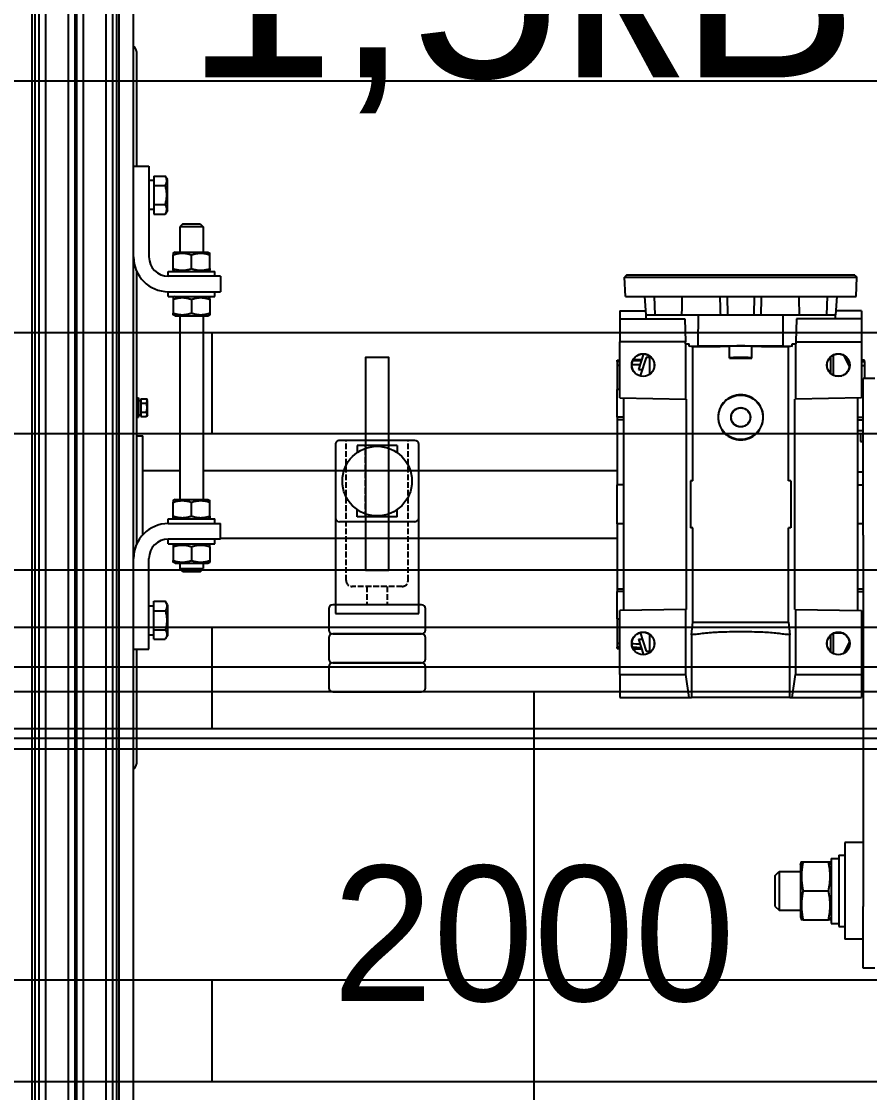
# Model space of a CAD drawing. Header units: millimetres. Extents: x -383313 to -161684, y -117025 to 99224.
# Drawn here: x -332371 to -331932, y 32773 to 33327 of the extents above; entities that cross this region are included whole.
import ezdxf
from ezdxf.enums import TextEntityAlignment as Align

# ---------------------------------------------------------------- set-up
doc = ezdxf.new("R2010")
doc.units = ezdxf.units.MM
doc.header["$MEASUREMENT"] = 0
doc.linetypes.add('DASHED', pattern=[0.75, 0.5, -0.25])
doc.linetypes.add('ESKD_shtrih', pattern=[4, 3, -1])
for name, color, linetype in [('17', 111, 'Continuous'), ('PV-F89', 7, 'Continuous'), ('Длина секции', 1, 'Continuous'), ('Конвейера КУ-190', 1, 'Continuous'), ('Крепление опоры', 9, 'Continuous'), ('Робот', 30, 'Continuous')]:
    doc.layers.add(name, color=color, linetype=linetype)
doc.styles.add('PSTUDIO', font='arial.ttf')

# ---------------------------------------------------------------- blocks, each defined once
blk = doc.blocks.new('*U149')
at = {"layer": 'PV-F89'}
for p, q in [((1757.85, 1466.37), (3037.85, 1466.37)), ((3037.85, 1464.92), (1757.85, 1464.92)), ((3037.85, 1462.91), (1757.85, 1462.91)), ((3037.85, 1459.41), (1757.85, 1459.41)), ((3037.85, 1447.73), (1757.85, 1447.73)), ((3037.85, 1444.23), (1757.85, 1444.23)), ((3037.85, 1443.45), (1757.85, 1443.45)), ((3037.85, 1439.95), (1757.85, 1439.95)), ((3037.85, 1428.27), (1757.85, 1428.27)), ((3037.85, 1424.77), (1757.85, 1424.77)), ((3037.85, 1422.76), (1757.85, 1422.76)), ((1757.85, 1421.37), (3037.85, 1421.37)), ((1757.85, 1413.87), (3037.85, 1413.87)), ((2272.85, 1413.87), (2272.85, 1405.87)), ((2522.85, 1413.87), (2522.85, 1405.87)), ((2272.85, 1412.37), (2213.55, 1412.37)), ((2468.66, 1412.37), (2327.04, 1412.37)), ((2332.14, 1409.02), (2347.85, 1409.02)), ((2347.85, 1409.02), (2383.35, 1409.02)), ((2365.35, 1409.02), (2365.35, 1389.87)), ((2383.35, 1412.37), (2383.35, 1409.02)), ((2392.85, 1412.37), (2392.85, 1411.37)), ((2402.85, 1411.37), (2392.85, 1411.37)), ((2395.54, 1410.17), (2393.23, 1410.17)), ((2393.23, 1410.17), (2393.23, 1407.2)), ((2394.15, 1411.37), (2394.15, 1410.17)), ((2400.16, 1410.17), (2395.54, 1410.17)), ((2395.54, 1410.17), (2395.54, 1407.2)), ((2402.47, 1410.17), (2400.16, 1410.17)), ((2400.16, 1410.17), (2400.16, 1407.2)), ((2401.55, 1411.37), (2401.55, 1410.17)), ((2402.47, 1410.17), (2402.47, 1407.2)), ((2402.85, 1412.37), (2402.85, 1411.37)), ((2582.15, 1412.37), (2522.85, 1412.37)), ((2272.85, 1405.87), (2319.85, 1405.87)), ((2278.03, 1403.37), (2282.94, 1403.37)), ((2278.03, 1403.37), (2278.03, 1397.41)), ((2280.35, 1405.87), (2280.35, 1403.37)), ((2282.94, 1403.37), (2292.76, 1403.37)), ((2282.94, 1403.37), (2282.94, 1397.41)), ((2292.76, 1403.37), (2297.66, 1403.37)), ((2292.76, 1403.37), (2292.76, 1397.41)), ((2295.35, 1405.87), (2295.35, 1403.37)), ((2297.66, 1403.37), (2297.66, 1397.41)), ((2394.15, 1406.67), (2393.23, 1407.2)), ((2394.15, 1406.67), (2401.55, 1406.67)), ((2401.55, 1406.67), (2402.47, 1407.2)), ((2522.85, 1405.87), (2475.85, 1405.87)), ((2502.94, 1403.37), (2498.03, 1403.37)), ((2498.03, 1403.37), (2498.03, 1397.41)), ((2500.35, 1403.37), (2500.35, 1405.87)), ((2512.76, 1403.37), (2502.94, 1403.37)), ((2502.94, 1403.37), (2502.94, 1397.41)), ((2517.66, 1403.37), (2512.76, 1403.37)), ((2512.76, 1403.37), (2512.76, 1397.41)), ((2515.35, 1403.37), (2515.35, 1405.87)), ((2517.66, 1403.37), (2517.66, 1397.41)), ((2279.85, 1396.37), (2278.03, 1397.41)), ((2295.85, 1396.37), (2297.66, 1397.41)), ((2499.85, 1396.37), (2498.03, 1397.41)), ((2515.85, 1396.37), (2517.66, 1397.41)), ((2295.85, 1396.37), (2279.85, 1396.37)), ((2317.35, 1392.37), (2317.93, 1393.37)), ((2317.35, 1392.37), (2317.35, 1383.87)), ((2325.92, 1393.37), (2318.78, 1393.37)), ((2327.35, 1392.37), (2326.77, 1393.37)), ((2327.35, 1395.87), (2327.35, 1371.87)), ((2327.35, 1395.87), (2329.85, 1395.87)), ((2329.85, 1368.87), (2329.85, 1395.87)), ((2337.85, 1395.87), (2337.85, 1368.87)), ((2337.85, 1395.87), (2340.35, 1395.87)), ((2340.35, 1395.87), (2340.35, 1371.87)), ((2340.35, 1392.37), (2340.93, 1393.37)), ((2341.78, 1393.37), (2348.92, 1393.37)), ((2350.35, 1392.37), (2349.77, 1393.37)), ((2350.35, 1392.37), (2350.35, 1383.87)), ((2445.35, 1392.37), (2445.93, 1393.37)), ((2445.35, 1392.37), (2445.35, 1383.87)), ((2453.92, 1393.37), (2446.78, 1393.37)), ((2455.35, 1392.37), (2454.77, 1393.37)), ((2455.35, 1395.87), (2455.35, 1371.87)), ((2455.35, 1395.87), (2457.85, 1395.87)), ((2457.85, 1395.87), (2457.85, 1368.87)), ((2465.85, 1395.87), (2468.35, 1395.87)), ((2465.85, 1368.87), (2465.85, 1395.87)), ((2468.35, 1395.87), (2468.35, 1371.87)), ((2468.35, 1392.37), (2468.93, 1393.37)), ((2469.78, 1393.37), (2476.92, 1393.37)), ((2478.35, 1392.37), (2477.77, 1393.37)), ((2478.35, 1392.37), (2478.35, 1383.87)), ((2499.85, 1396.37), (2515.85, 1396.37)), ((2312.95, 1388.27), (2314.55, 1389.87)), ((2312.95, 1379.47), (2312.95, 1388.27)), ((2314.55, 1389.87), (2314.55, 1377.87)), ((2317.35, 1389.87), (2314.55, 1389.87)), ((2445.35, 1389.87), (2350.35, 1389.87)), ((2491.35, 1389.87), (2478.35, 1389.87)), ((2491.35, 1377.87), (2491.35, 1389.87)), ((2492.95, 1388.27), (2491.35, 1389.87)), ((2492.95, 1388.27), (2492.95, 1379.47)), ((2317.35, 1383.87), (2317.35, 1375.37)), ((2325.92, 1383.87), (2318.78, 1383.87)), ((2341.78, 1383.87), (2348.92, 1383.87)), ((2350.35, 1383.87), (2350.35, 1375.37)), ((2445.35, 1383.87), (2445.35, 1375.37)), ((2453.92, 1383.87), (2446.78, 1383.87)), ((2469.78, 1383.87), (2476.92, 1383.87)), ((2478.35, 1383.87), (2478.35, 1375.37)), ((2312.95, 1379.47), (2314.55, 1377.87)), ((2317.35, 1377.87), (2314.55, 1377.87)), ((2317.35, 1375.37), (2317.93, 1374.37)), ((2325.92, 1374.37), (2318.78, 1374.37)), ((2327.35, 1375.37), (2326.77, 1374.37)), ((2340.35, 1375.37), (2340.93, 1374.37)), ((2341.78, 1374.37), (2348.92, 1374.37)), ((2350.35, 1375.37), (2349.77, 1374.37)), ((2445.35, 1377.87), (2350.35, 1377.87)), ((2365.35, 1377.87), (2365.35, 1163.72)), ((2445.35, 1375.37), (2445.93, 1374.37)), ((2453.92, 1374.37), (2446.78, 1374.37)), ((2455.35, 1375.37), (2454.77, 1374.37)), ((2468.35, 1375.37), (2468.93, 1374.37)), ((2469.78, 1374.37), (2476.92, 1374.37)), ((2478.35, 1375.37), (2477.77, 1374.37)), ((2491.35, 1377.87), (2478.35, 1377.87)), ((2492.95, 1379.47), (2491.35, 1377.87)), ((2327.35, 1371.87), (2329.85, 1371.87)), ((2329.85, 1368.87), (2337.85, 1368.87)), ((2330.35, 1368.87), (2330.35, 1163.72)), ((2337.85, 1371.87), (2340.35, 1371.87)), ((2455.35, 1371.87), (2457.85, 1371.87)), ((2465.85, 1368.87), (2457.85, 1368.87)), ((2465.85, 1371.87), (2468.35, 1371.87)), ((2247.85, 1162.22), (2247.85, 1126.39)), ((2259.85, 1162.22), (2247.85, 1162.22)), ((2259.85, 1162.22), (2292.85, 1162.22)), ((2259.85, 1162.22), (2259.85, 1128.08)), ((2273.31, 1163.72), (2273.26, 1162.22)), ((2273.31, 1163.72), (2273.99, 1163.72)), ((2276.01, 1163.72), (2273.99, 1163.72)), ((2288.53, 1163.72), (2276.01, 1163.72)), ((2288.53, 1163.72), (2302.72, 1163.72)), ((2293.45, 1128.08), (2292.85, 1162.22)), ((2292.88, 1160.22), (2402.81, 1160.22)), ((2304.15, 1163.72), (2302.72, 1163.72)), ((2337.81, 1163.72), (2304.15, 1163.72)), ((2337.81, 1163.72), (2357.88, 1163.72)), ((2391.55, 1163.72), (2357.88, 1163.72)), ((2392.98, 1163.72), (2391.55, 1163.72)), ((2392.98, 1163.72), (2407.17, 1163.72)), ((2402.85, 1162.22), (2402.25, 1128.08)), ((2402.85, 1162.22), (2431.85, 1162.22)), ((2419.69, 1163.72), (2407.17, 1163.72)), ((2421.71, 1163.72), (2419.69, 1163.72)), ((2421.71, 1163.72), (2422.38, 1163.72)), ((2422.38, 1163.72), (2422.44, 1162.22)), ((2443.85, 1162.22), (2431.85, 1162.22)), ((2431.85, 1128.26), (2431.85, 1162.22)), ((2447.85, 1162.22), (2443.85, 1162.22)), ((2443.85, 1162.22), (2443.85, 1128.68)), ((2447.85, 1162.22), (2447.85, 1149)), ((2455.35, 1159.41), (2465.35, 1159.76)), ((2455.35, 1159.41), (2455.35, 1040.04)), ((2465.35, 1159.76), (2465.35, 1039.69)), ((2466.35, 1158.79), (2465.35, 1159.76)), ((2466.35, 1099.72), (2466.35, 1158.79)), ((2273.02, 1155.29), (2272.87, 1150.9)), ((2422.68, 1155.29), (2422.83, 1150.9)), ((2278.1, 1152.55), (2270.04, 1150.02)), ((2271.95, 1148.72), (2271.85, 1146.72)), ((2281.46, 1151.71), (2271.95, 1148.72)), ((2423.74, 1148.72), (2414.24, 1151.71)), ((2425.65, 1150.02), (2417.6, 1152.55)), ((2423.85, 1146.72), (2423.74, 1148.72)), ((2443.85, 1148.72), (2445.85, 1148.69)), ((2455.35, 1149.52), (2445.85, 1148.86)), ((2445.85, 1148.69), (2445.85, 1148.86)), ((2445.85, 1148.69), (2445.85, 1121.61)), ((2271.21, 1146.72), (2280.48, 1146.72)), ((2415.21, 1146.72), (2424.48, 1146.72)), ((2455.35, 1144.47), (2445.85, 1144.12)), ((2247.85, 1126.39), (2259.85, 1128.08)), ((2247.85, 1126.39), (2247.85, 1125.18)), ((2247.85, 1074.27), (2247.85, 1125.18)), ((2280.4, 1125.18), (2247.85, 1125.18)), ((2259.85, 1128.08), (2293.45, 1128.08)), ((2280.4, 1125.18), (2286.85, 1124.44)), ((2293.45, 1128.08), (2293.45, 1127.73)), ((2293.45, 1127.73), (2402.25, 1127.73)), ((2335.69, 1124.44), (2335.65, 1125.66)), ((2360.05, 1125.66), (2335.65, 1125.66)), ((2360.01, 1124.44), (2360.05, 1125.66)), ((2402.25, 1128.08), (2402.25, 1127.73)), ((2402.25, 1128.08), (2430.85, 1128.08)), ((2429.23, 1124.44), (2429.69, 1126.31)), ((2429.69, 1126.31), (2430.85, 1126.31)), ((2429.69, 1126.31), (2429.85, 1121.71)), ((2430.85, 1128.22), (2431.85, 1128.26)), ((2430.85, 1128.22), (2430.85, 1128.08)), ((2430.85, 1128.08), (2430.85, 1126.31)), ((2443.85, 1128.68), (2431.85, 1128.26)), ((2286.85, 1124.44), (2335.69, 1124.44)), ((2360.01, 1124.44), (2429.23, 1124.44)), ((2429.85, 1121.71), (2430.85, 1121.72)), ((2429.85, 1121.71), (2429.85, 1077.73)), ((2430.85, 1121.72), (2445.85, 1121.61)), ((2445.85, 1121.61), (2445.85, 1106.69)), ((2423.42, 1105.48), (2429.42, 1105.48)), ((2423.6, 1105.21), (2423.42, 1105.48)), ((2429.6, 1105.21), (2429.42, 1105.48)), ((2455.35, 1106.74), (2445.85, 1106.48)), ((2445.85, 1106.69), (2445.85, 1106.48)), ((2445.85, 1106.48), (2445.85, 1092.96)), ((2466.35, 1040.65), (2466.35, 1099.72)), ((2423.42, 1093.96), (2423.6, 1094.23)), ((2423.42, 1093.96), (2429.42, 1093.96)), ((2429.42, 1093.96), (2429.6, 1094.23)), ((2455.35, 1092.7), (2445.85, 1092.96)), ((2445.85, 1092.96), (2445.85, 1092.75)), ((2445.85, 1092.75), (2445.85, 1077.83)), ((2139.85, 1081.87), (2137.85, 1079.87)), ((2139.85, 1081.87), (2155.85, 1081.87)), ((2155.85, 1081.87), (2157.85, 1079.87)), ((2157.85, 1079.87), (2137.85, 1079.87)), ((2137.85, 1079.87), (2137.85, 1068.87)), ((2157.85, 1079.87), (2157.85, 1068.87)), ((2429.85, 1077.73), (2429.69, 1073.13)), ((2429.85, 1077.73), (2430.85, 1077.72)), ((2430.85, 1077.72), (2445.85, 1077.83)), ((2445.85, 1077.83), (2445.85, 1050.76)), ((2247.85, 1074.27), (2247.85, 1073.05)), ((2247.85, 1074.27), (2280.4, 1074.27)), ((2247.85, 1073.05), (2259.85, 1071.36)), ((2247.85, 1073.05), (2247.85, 1037.22)), ((2259.85, 1071.36), (2259.85, 1037.22)), ((2293.45, 1071.36), (2259.85, 1071.36)), ((2286.85, 1075), (2280.4, 1074.27)), ((2286.85, 1075), (2335.69, 1075)), ((2293.45, 1071.36), (2292.85, 1037.22)), ((2293.45, 1071.36), (2293.45, 1071.71)), ((2293.45, 1071.71), (2402.25, 1071.71)), ((2335.65, 1073.79), (2335.69, 1075)), ((2360.05, 1073.79), (2335.65, 1073.79)), ((2360.05, 1073.79), (2360.01, 1075)), ((2360.01, 1075), (2429.23, 1075)), ((2402.25, 1071.36), (2402.25, 1071.71)), ((2402.85, 1037.22), (2402.25, 1071.36)), ((2430.85, 1071.36), (2402.25, 1071.36)), ((2429.69, 1073.13), (2429.23, 1075)), ((2429.69, 1073.13), (2430.85, 1073.13)), ((2430.85, 1073.13), (2430.85, 1071.36)), ((2430.85, 1071.36), (2430.85, 1071.22)), ((2431.85, 1071.19), (2430.85, 1071.22)), ((2431.85, 1071.19), (2431.85, 1037.22)), ((2443.85, 1070.77), (2431.85, 1071.19)), ((2443.85, 1037.22), (2443.85, 1070.77)), ((2134.35, 1068.87), (2132.85, 1068.32)), ((2132.85, 1067.48), (2132.85, 1054.26)), ((2161.35, 1068.87), (2134.35, 1068.87)), ((2147.85, 1067.48), (2147.85, 1054.26)), ((2161.35, 1068.87), (2162.85, 1068.32)), ((2162.85, 1067.48), (2162.85, 1054.26)), ((2134.35, 1052.87), (2132.85, 1053.41)), ((2161.35, 1052.87), (2162.85, 1053.41)), ((2280.06, 1053.22), (2271.64, 1053.22)), ((2424.06, 1053.22), (2415.64, 1053.22)), ((2455.35, 1054.97), (2445.85, 1055.32)), ((2166.35, 1048.87), (2129.35, 1048.87)), ((2129.35, 1048.87), (2129.35, 1045.87)), ((2164.65, 1052.87), (2131.05, 1052.87)), ((2131.05, 1052.87), (2131.05, 1048.87)), ((2164.65, 1052.87), (2164.65, 1048.87)), ((2166.35, 1048.87), (2166.35, 1045.87)), ((2270.61, 1051.72), (2281.09, 1051.72)), ((2281.35, 1051.1), (2281.35, 1047.34)), ((2414.35, 1051.1), (2414.35, 1047.34)), ((2414.61, 1051.72), (2425.09, 1051.72)), ((2443.85, 1050.72), (2445.85, 1050.76)), ((2445.85, 1050.76), (2445.85, 1050.59)), ((2455.35, 1049.92), (2445.85, 1050.59)), ((2447.85, 1037.22), (2447.85, 1050.45)), ((2172.85, 1045.87), (2122.85, 1045.87)), ((2122.85, 1036.37), (2122.85, 1045.87)), ((2172.85, 1036.37), (2172.85, 1045.87)), ((2276.9, 1043.51), (2270.8, 1046.35)), ((2424.9, 1046.35), (2418.8, 1043.51)), ((2107.85, 1036.37), (2139.85, 1036.37)), ((2107.85, 1030.37), (2107.85, 1036.37)), ((2331.85, 1036.37), (2139.85, 1036.37)), ((2259.85, 1037.22), (2247.85, 1037.22)), ((2292.85, 1037.22), (2259.85, 1037.22)), ((2273.35, 1036.37), (2273.35, 1037.22)), ((2274.02, 1037.22), (2274.02, 1036.37)), ((2276.04, 1037.22), (2276.04, 1036.37)), ((2288.58, 1037.22), (2288.58, 1036.37)), ((2402.81, 1039.22), (2292.88, 1039.22)), ((2302.72, 1039.22), (2302.72, 1036.37)), ((2304.15, 1039.22), (2304.15, 1036.37)), ((2331.85, 1036.37), (2412.38, 1036.37)), ((2337.85, 1039.22), (2337.85, 1036.37)), ((2357.85, 1039.22), (2357.85, 1036.37)), ((2364.62, 1039.22), (2364.62, 1036.37)), ((2380.27, 1037.72), (2380.27, 1036.37)), ((2381.82, 1037.72), (2380.27, 1037.72)), ((2384.32, 1037.72), (2381.82, 1037.72)), ((2384.32, 1036.37), (2384.32, 1037.72)), ((2385.87, 1036.37), (2385.87, 1039.22)), ((2391.55, 1039.22), (2391.55, 1036.37)), ((2392.98, 1039.22), (2392.98, 1036.37)), ((2431.85, 1037.22), (2402.85, 1037.22)), ((2407.12, 1037.22), (2407.12, 1036.37)), ((2412.38, 1036.37), (2412.96, 1036.37)), ((2412.96, 1030.37), (2412.96, 1036.37)), ((2419.66, 1037.22), (2419.66, 1035.72)), ((2421.68, 1037.22), (2421.68, 1035.72)), ((2422.35, 1035.72), (2422.35, 1037.22)), ((2443.85, 1037.22), (2431.85, 1037.22)), ((2447.85, 1037.22), (2443.85, 1037.22)), ((2455.35, 1040.04), (2465.35, 1039.69)), ((2466.35, 1040.65), (2465.35, 1039.69)), ((2419.66, 1035.72), (2412.96, 1035.72)), ((2421.68, 1035.72), (2419.66, 1035.72)), ((2421.68, 1035.72), (2422.35, 1035.72))]:
    blk.add_line(p, q, dxfattribs=at)
for centre, radius in [((2275.85, 1150.22), 5.89), ((2419.85, 1150.22), 5.89), ((2392.85, 1099.72), 11.5), ((2392.85, 1099.72), 5), ((2392.85, 1099.72), 4.91), ((2275.85, 1049.22), 5.89), ((2419.85, 1049.22), 5.89)]:
    blk.add_circle(centre, radius, dxfattribs=at)
for centre, radius, start, end in [((2213.55, 1415.57), 3.2, 212.09, 270), ((2319.85, 1395.87), 18, 0, 90), ((2475.85, 1395.87), 18, 90, 180), ((2582.15, 1415.57), 3.2, 270, 327.91), ((2319.85, 1395.87), 10, 0, 90), ((2475.85, 1395.87), 10, 90, 180)]:
    blk.add_arc(centre, radius, start, end, dxfattribs=at)
for centre, major_axis, ratio, start_param, end_param in [((2275.85, 1150.22), (0, -5.81), 1, 3.141593, 9.424778), ((2419.85, 1150.22), (0, -5.81), 1, 3.141593, 9.424778), ((2278.03, -471.47), (-42.75, -2647.92), 0.012496, -2.230852, -2.229941), ((2427.51, 1099.72), (0, 55), 0.034921, -1.465891, -1.104567), ((4214.88, 23721.01), (87092.57, 3148.63), 0.258661, -1.60046, -1.600351), ((2423.59, 1099.72), (0, 5.5), 0.034921, -3.089233, -0.05236), ((2429.59, 1099.72), (0, 5.5), 0.034921, -3.089233, -0.05236), ((2427.51, 1099.72), (0, 55), 0.034921, -2.037025, -1.675702), ((4214.88, -21521.57), (-87092.56, 3148.63), 0.258661, -1.541242, -1.541133), ((2311.51, 1099.72), (519.49, 0), 0.060583, -1.309222, -1.290241), ((2275.85, 1049.22), (0, 5.81), 1, -3.141592653589779, 3.141592653589807), ((2419.85, 1049.22), (0, 5.81), 1, -3.141592653589777, 3.14159265358981)]:
    blk.add_ellipse(centre, major_axis=major_axis, ratio=ratio, start_param=start_param, end_param=end_param, dxfattribs=at)
at = {"layer": 'PV-F89', "extrusion": (0, 0, -1)}
for centre, major_axis, ratio, start_param, end_param in [((2311.51, 1099.72), (519.49, 0), 0.060583, -1.309222, -1.290241), ((2421.51, 1099.72), (0, 55), 0.034921, 1.465891, 1.675702)]:
    blk.add_ellipse(centre, major_axis=major_axis, ratio=ratio, start_param=start_param, end_param=end_param, dxfattribs=at)
at = {"layer": 'PV-F89'}
for points, weights in [([(2393.23, 1407.2), (2394.39, 1406.53), (2395.54, 1407.2)], [1.10447333225, 1.27533595138, 1.10447333224]), ([(2395.54, 1407.2), (2397.85, 1406.53), (2400.16, 1407.2)], [1.10447333225, 1.27533595138, 1.10447333224]), ([(2400.16, 1407.2), (2401.31, 1406.53), (2402.47, 1407.2)], [1.10447333225, 1.27533595138, 1.10447333224]), ([(2282.94, 1397.41), (2280.49, 1396), (2278.03, 1397.41)], [1.22364575665, 1.41294441399, 1.22364575665]), ([(2292.76, 1397.41), (2287.85, 1396), (2282.94, 1397.41)], [1.22364575665, 1.41294441399, 1.22364575665]), ([(2297.66, 1397.41), (2295.21, 1396), (2292.76, 1397.41)], [1.22364575665, 1.41294441399, 1.22364575665]), ([(2498.03, 1397.41), (2500.49, 1396), (2502.94, 1397.41)], [1.22364575665, 1.41294441399, 1.22364575665]), ([(2502.94, 1397.41), (2507.85, 1396), (2512.76, 1397.41)], [1.22364575665, 1.41294441399, 1.22364575665]), ([(2512.76, 1397.41), (2515.21, 1396), (2517.66, 1397.41)], [1.22364575665, 1.41294441399, 1.22364575665]), ([(2317.93, 1393.37), (2317.93, 1393.37), (2318.78, 1393.37)], [1.39595654066, 1.39595654066, 1.29573137036]), ([(2318.78, 1393.37), (2317.19, 1388.62), (2318.78, 1383.87)], [1.29573137036, 1.49618171095, 1.29573137036]), ([(2326.77, 1393.37), (2326.77, 1393.37), (2325.92, 1393.37)], [1.39595654066, 1.39595654066, 1.29573137036]), ([(2325.92, 1393.37), (2327.51, 1388.62), (2325.92, 1383.87)], [1.29573137036, 1.49618171095, 1.29573137036]), ([(2340.93, 1393.37), (2340.93, 1393.37), (2341.78, 1393.37)], [1.39595654066, 1.39595654066, 1.29573137036]), ([(2341.78, 1393.37), (2340.19, 1388.62), (2341.78, 1383.87)], [1.29573137036, 1.49618171095, 1.29573137036]), ([(2349.77, 1393.37), (2349.77, 1393.37), (2348.92, 1393.37)], [1.39595654066, 1.39595654066, 1.29573137036]), ([(2348.92, 1393.37), (2350.51, 1388.62), (2348.92, 1383.87)], [1.29573137036, 1.49618171095, 1.29573137036]), ([(2445.93, 1393.37), (2445.93, 1393.37), (2446.78, 1393.37)], [1.39595654066, 1.39595654066, 1.29573137036]), ([(2446.78, 1393.37), (2445.19, 1388.62), (2446.78, 1383.87)], [1.29573137036, 1.49618171095, 1.29573137036]), ([(2454.77, 1393.37), (2454.77, 1393.37), (2453.92, 1393.37)], [1.39595654066, 1.39595654066, 1.29573137036]), ([(2453.92, 1393.37), (2455.51, 1388.62), (2453.92, 1383.87)], [1.29573137036, 1.49618171095, 1.29573137036]), ([(2468.93, 1393.37), (2468.93, 1393.37), (2469.78, 1393.37)], [1.39595654066, 1.39595654066, 1.29573137036]), ([(2469.78, 1393.37), (2468.19, 1388.62), (2469.78, 1383.87)], [1.29573137036, 1.49618171095, 1.29573137036]), ([(2477.77, 1393.37), (2477.77, 1393.37), (2476.92, 1393.37)], [1.39595654066, 1.39595654066, 1.29573137036]), ([(2476.92, 1393.37), (2478.51, 1388.62), (2476.92, 1383.87)], [1.29573137036, 1.49618171095, 1.29573137036]), ([(2318.78, 1383.87), (2317.19, 1379.12), (2318.78, 1374.37)], [1.29573137036, 1.49618171095, 1.29573137036]), ([(2325.92, 1383.87), (2327.51, 1379.12), (2325.92, 1374.37)], [1.29573137036, 1.49618171095, 1.29573137036]), ([(2341.78, 1383.87), (2340.19, 1379.12), (2341.78, 1374.37)], [1.29573137036, 1.49618171095, 1.29573137036]), ([(2348.92, 1383.87), (2350.51, 1379.12), (2348.92, 1374.37)], [1.29573137036, 1.49618171095, 1.29573137036]), ([(2446.78, 1383.87), (2445.19, 1379.12), (2446.78, 1374.37)], [1.29573137036, 1.49618171095, 1.29573137036]), ([(2453.92, 1383.87), (2455.51, 1379.12), (2453.92, 1374.37)], [1.29573137036, 1.49618171095, 1.29573137036]), ([(2469.78, 1383.87), (2468.19, 1379.12), (2469.78, 1374.37)], [1.29573137036, 1.49618171095, 1.29573137036]), ([(2476.92, 1383.87), (2478.51, 1379.12), (2476.92, 1374.37)], [1.29573137036, 1.49618171095, 1.29573137036]), ([(2318.78, 1374.37), (2317.93, 1374.37), (2317.93, 1374.37)], [1.29573137036, 1.39595654066, 1.39595654066]), ([(2325.92, 1374.37), (2326.77, 1374.37), (2326.77, 1374.37)], [1.29573137036, 1.39595654066, 1.39595654066]), ([(2341.78, 1374.37), (2340.93, 1374.37), (2340.93, 1374.37)], [1.29573137036, 1.39595654066, 1.39595654066]), ([(2348.92, 1374.37), (2349.77, 1374.37), (2349.77, 1374.37)], [1.29573137036, 1.39595654066, 1.39595654066]), ([(2446.78, 1374.37), (2445.93, 1374.37), (2445.93, 1374.37)], [1.29573137036, 1.39595654066, 1.39595654066]), ([(2453.92, 1374.37), (2454.77, 1374.37), (2454.77, 1374.37)], [1.29573137036, 1.39595654065, 1.39595654066]), ([(2469.78, 1374.37), (2468.93, 1374.37), (2468.93, 1374.37)], [1.29573137036, 1.39595654066, 1.39595654066]), ([(2476.92, 1374.37), (2477.77, 1374.37), (2477.77, 1374.37)], [1.29573137036, 1.39595654066, 1.39595654066]), ([(2132.85, 1067.48), (2132.85, 1068.32), (2132.85, 1068.32)], [1.52444471331, 1.64236092225, 1.64236092225]), ([(2147.85, 1067.48), (2140.35, 1069.05), (2132.85, 1067.48)], [1.52444471331, 1.76027713119, 1.52444471331]), ([(2162.85, 1067.48), (2155.35, 1069.05), (2147.85, 1067.48)], [1.52444471331, 1.76027713119, 1.52444471331]), ([(2162.85, 1068.32), (2162.85, 1068.32), (2162.85, 1067.48)], [1.64236092225, 1.64236092225, 1.52444471331]), ([(2132.85, 1054.26), (2140.35, 1052.68), (2147.85, 1054.26)], [1.52444471331, 1.76027713119, 1.52444471331]), ([(2132.85, 1053.41), (2132.85, 1053.41), (2132.85, 1054.26)], [1.64236092225, 1.64236092225, 1.52444471331]), ([(2147.85, 1054.26), (2155.35, 1052.68), (2162.85, 1054.26)], [1.52444471331, 1.76027713119, 1.52444471331]), ([(2162.85, 1054.26), (2162.85, 1053.41), (2162.85, 1053.41)], [1.52444471331, 1.64236092225, 1.64236092225])]:
    blk.add_rational_spline(points, weights, degree=2, dxfattribs=at)
for points in [[(2273.95, 1162.22), (2273.96, 1162.72), (2273.98, 1163.22), (2273.99, 1163.72)], [(2276.01, 1163.72), (2276, 1163.22), (2275.98, 1162.72), (2275.97, 1162.22)], [(2288.46, 1162.22), (2288.48, 1162.72), (2288.51, 1163.22), (2288.53, 1163.72)], [(2302.73, 1160.22), (2302.73, 1161.39), (2302.72, 1162.55), (2302.72, 1163.72)], [(2304.15, 1163.72), (2304.15, 1162.55), (2304.16, 1161.39), (2304.16, 1160.22)], [(2337.69, 1160.22), (2337.73, 1161.39), (2337.77, 1162.55), (2337.81, 1163.72)], [(2358.01, 1160.22), (2357.97, 1161.39), (2357.92, 1162.55), (2357.88, 1163.72)], [(2391.54, 1160.22), (2391.54, 1161.39), (2391.55, 1162.55), (2391.55, 1163.72)], [(2392.97, 1160.22), (2392.97, 1161.39), (2392.97, 1162.55), (2392.98, 1163.72)], [(2407.24, 1162.22), (2407.22, 1162.72), (2407.19, 1163.22), (2407.17, 1163.72)], [(2419.73, 1162.22), (2419.72, 1162.72), (2419.7, 1163.22), (2419.69, 1163.72)], [(2421.75, 1162.22), (2421.74, 1162.72), (2421.72, 1163.22), (2421.71, 1163.72)], [(2273.61, 1151.14), (2273.66, 1152.64), (2273.7, 1154.14), (2273.75, 1155.64)], [(2275.78, 1156.03), (2275.74, 1154.61), (2275.69, 1153.19), (2275.65, 1151.78)], [(2420.05, 1151.78), (2420.01, 1153.19), (2419.96, 1154.61), (2419.92, 1156.03)], [(2422.09, 1151.14), (2422.04, 1152.64), (2422, 1154.14), (2421.95, 1155.64)], [(2417.6, 1152.55), (2417.61, 1151.91), (2417.63, 1151.28), (2417.64, 1150.64)]]:
    blk.add_open_spline(points, degree=3, dxfattribs=at)
for points, knots in [([(2280.4, 1074.27), (2280.44, 1075.28), (2280.52, 1076.3), (2280.77, 1078.41), (2280.92, 1079.31), (2281.33, 1083.09), (2281.5, 1085.66), (2281.78, 1092.02), (2281.85, 1095.86), (2281.85, 1103.54), (2281.78, 1107.38), (2281.5, 1113.75), (2281.33, 1116.32), (2280.92, 1120.11), (2280.77, 1121.02), (2280.52, 1123.13), (2280.44, 1124.16), (2280.4, 1125.18)], [0.000001, 0.000001, 0.000001, 0.000001, 0.335653, 0.335653, 0.685262, 0.685262, 1.34752, 1.34752, 2.303231, 2.303231, 3.259774, 3.259774, 3.92288, 3.92288, 4.274616, 4.274616, 4.61305, 4.61305, 4.61305, 4.61305]), ([(2286.85, 1124.44), (2286.85, 1124.42), (2286.85, 1124.39), (2286.85, 1124.31), (2286.85, 1124.27), (2286.85, 1124.17), (2286.85, 1124.1), (2286.85, 1123.9), (2286.85, 1123.76), (2286.85, 1123.34), (2286.85, 1123.07), (2286.85, 1122.23), (2286.85, 1121.67), (2286.85, 1119.98), (2286.85, 1118.83), (2286.85, 1115.35), (2286.85, 1112.98), (2286.85, 1108.98), (2286.85, 1107.36), (2286.85, 1104.8), (2286.85, 1103.87), (2286.85, 1101.87), (2286.85, 1100.81), (2286.85, 1098.67), (2286.85, 1097.6), (2286.85, 1095.6), (2286.85, 1094.67), (2286.85, 1092.11), (2286.85, 1090.49), (2286.85, 1086.48), (2286.85, 1084.1), (2286.85, 1080.62), (2286.85, 1079.47), (2286.85, 1077.78), (2286.85, 1077.21), (2286.85, 1076.38), (2286.85, 1076.1), (2286.85, 1075.69), (2286.85, 1075.55), (2286.85, 1075.34), (2286.85, 1075.27), (2286.85, 1075.17), (2286.85, 1075.13), (2286.85, 1075.06), (2286.85, 1075.02), (2286.85, 1075)], [-2.837728, -2.837728, -2.837728, -2.837728, -2.829691, -2.829691, -2.82334, -2.82334, -2.810636, -2.810636, -2.785229, -2.785229, -2.734413, -2.734413, -2.632778, -2.632778, -2.429496, -2.429496, -2.022819, -2.022819, -1.751757, -1.751757, -1.596882, -1.596882, -1.419879, -1.419879, -1.242623, -1.242623, -1.087526, -1.087526, -0.816077, -0.816077, -0.408818, -0.408818, -0.205245, -0.205245, -0.103465, -0.103465, -0.052576, -0.052576, -0.027132, -0.027132, -0.01441, -0.01441, -0.008049, -0.008049, -0.000001, -0.000001, -0.000001, -0.000001]), ([(2395.04, 1088.23), (2394.31, 1088.09), (2393.57, 1088.02), (2392.85, 1088.02), (2391.38, 1088.02), (2389.81, 1088.32), (2386.94, 1089.52), (2385.63, 1090.42), (2383.57, 1092.49), (2382.67, 1093.81), (2381.49, 1096.68), (2381.19, 1098.25), (2381.19, 1101.19), (2381.49, 1102.76), (2382.67, 1105.64), (2383.57, 1106.95), (2385.63, 1109.02), (2386.94, 1109.93), (2389.81, 1111.13), (2391.38, 1111.42), (2394.32, 1111.42), (2395.89, 1111.13), (2398.76, 1109.93), (2400.07, 1109.02), (2402.13, 1106.95), (2403.03, 1105.64), (2404.21, 1102.76), (2404.51, 1101.19), (2404.51, 1098.25), (2404.21, 1096.68), (2403.03, 1093.81), (2402.13, 1092.49), (2400.07, 1090.42), (2398.76, 1089.52), (2396.59, 1088.61), (2395.82, 1088.38), (2395.04, 1088.23)], [6.847196, 6.847196, 6.847196, 6.847196, 7.062327, 7.062327, 7.062327, 7.503934, 7.503934, 7.945542, 7.945542, 8.386725, 8.386725, 8.827908, 8.827908, 9.269092, 9.269092, 9.710275, 9.710275, 10.151882, 10.151882, 10.59349, 10.59349, 11.035097, 11.035097, 11.476705, 11.476705, 11.917888, 11.917888, 12.359072, 12.359072, 12.800255, 12.800255, 13.241438, 13.241438, 13.683046, 13.683046, 13.909523, 13.909523, 13.909523, 13.909523])]:
    blk.add_open_spline(points, degree=3, knots=knots, dxfattribs=at)
blk = doc.blocks.new('A$Cd90eea63')
at = {"layer": 'Конвейера КУ-190'}
for p, q in [((2000, 125), (0, 125)), ((0, 101), (2000, 101))]:
    blk.add_line(p, q, dxfattribs=at)
at = {"layer": 'Конвейера КУ-190', "color": 33}
blk.add_line((2000, 95.25), (0, 95.25), dxfattribs=at)
at = {"layer": 'Крепление опоры'}
blk.add_line((1000, 125), (1000, -125), dxfattribs=at)
at = {"layer": 'Длина секции'}
blk.add_text('2000', height=70, dxfattribs=at).set_placement((1000, 0), align=Align.MIDDLE_CENTER)
blk = doc.blocks.new('паллета1')
at = {"color": 44}
for p, q in [((130, -600), (130, 600)), ((182.5, 600), (182.5, -600)), ((282.5, -600), (282.5, 600)), ((335, 600), (335, -600)), ((465, -600), (465, 600)), ((517.5, -600), (517.5, 600)), ((0, 580), (0, -580)), ((182.5, 75), (130, 75)), ((335, 75), (282.5, 75)), ((517.5, 75), (465, 75))]:
    blk.add_line(p, q, dxfattribs=at)
blk = doc.blocks.new('ADJUSTABLE BRACKET 13580 (Top)')
at = {"layer": '17'}
for p, q in [((-21.5, 4.5), (-21.5, -83)), ((21.5, 4.5), (-21.5, 4.5)), ((21.5, -83), (21.5, 4.5)), ((-19.5, -43), (19.5, -43)), ((-10.3, -45.5), (-10.3, -49.24)), ((-10.3, -45.5), (10.3, -45.5)), ((10.3, -45.5), (10.3, -49.24)), ((-10.3, -82.5), (-10.3, -78.76)), ((-10.3, -82.5), (10.3, -82.5)), ((10.3, -82.5), (10.3, -78.76)), ((-19.5, -85), (19.5, -85))]:
    blk.add_line(p, q, dxfattribs=at)
at = {"layer": '17', "linetype": 'ESKD_shtrih'}
for p, q in [((-21.5, 0), (21.5, 0)), ((-5.25, -9.5), (-5.25, 0)), ((5.25, -9.5), (5.25, 0)), ((-13, -9.5), (13, -9.5)), ((-16, -12.5), (-16, -85)), ((16, -12.5), (16, -85)), ((-6, -45.5), (-6, -82.5)), ((6, -45.5), (6, -82.5))]:
    blk.add_line(p, q, dxfattribs=at)
at = {"layer": '17'}
blk.add_circle((0, -64), 18, dxfattribs=at)
at = {"layer": '17', "linetype": 'ESKD_shtrih'}
for centre, start, end in [((-13, -12.5), 90, 180), ((13, -12.5), 0, 90)]:
    blk.add_arc(centre, 3, start, end, dxfattribs=at)
at = {"layer": '17'}
for centre, start, end in [((-19.5, -45), 90, 180), ((19.5, -45), 0, 90), ((-19.5, -83), 180, 270), ((19.5, -83), 270, 0)]:
    blk.add_arc(centre, 2, start, end, dxfattribs=at)

msp = doc.modelspace()

# ---------------------------------------------------------------- linework, layer by layer
at = {"ltscale": 100}
msp.add_lwpolyline([(-332192.53911, 33043.64991), (-332180.53911, 33043.64991), (-332180.53911, 33153.64991), (-332192.53911, 33153.64991)], close=True, dxfattribs=at)
at = {"color": 112, "ltscale": 100}
msp.add_lwpolyline([(-333604.46635, 32993.64991), (-329604.46635, 32993.64991), (-329604.46635, 33043.64991), (-333604.46635, 33043.64991)], close=True, dxfattribs=at)
at = {"color": 2, "ltscale": 100}
for points in [[(-332209.53911, 33010.64991), (-332163.53911, 33010.64991, 0.414213562), (-332161.53911, 33012.64991), (-332161.53911, 33023.64991, 0.414213562), (-332163.53911, 33025.64991), (-332209.53911, 33025.64991, 0.414213562), (-332211.53911, 33023.64991), (-332211.53911, 33012.64991, 0.414213562)], [(-332209.53911, 32995.64991), (-332163.53911, 32995.64991, 0.414213562), (-332161.53911, 32997.64991), (-332161.53911, 33008.64991, 0.414213562), (-332163.53911, 33010.64991), (-332209.53911, 33010.64991, 0.414213562), (-332211.53911, 33008.64991), (-332211.53911, 32997.64991, 0.414213562)], [(-332209.53911, 32980.64991), (-332163.53911, 32980.64991, 0.414213562), (-332161.53911, 32982.64991), (-332161.53911, 32993.64991, 0.414213562), (-332163.53911, 32995.64991), (-332209.53911, 32995.64991, 0.414213562), (-332211.53911, 32993.64991), (-332211.53911, 32982.64991, 0.414213562)]]:
    msp.add_lwpolyline(points, format="xyb", close=True, dxfattribs=at)

# ---------------------------------------------------------------- block references
at = {"color": 2, "rotation": 270}
msp.add_blockref('паллета1', (-332346.83992, 33296.57296), dxfattribs=at)
at = {"layer": '17', "rotation": 179.9999999999763}
msp.add_blockref('ADJUSTABLE BRACKET 13580 (Top)', (-332186.53911, 33025.64991), dxfattribs=at)
at = {"layer": 'PV-F89', "rotation": 90}
msp.add_blockref('*U149', (-330898.7111, 30729.80381), dxfattribs=at)
at = {"layer": 'Робот', "linetype": 'DASHED'}
msp.add_blockref('A$Cd90eea63', (-333105.53684, 32855.64991), dxfattribs=at)

# ---------------------------------------------------------------- texts
at = {"ltscale": 100, "style": 'PSTUDIO'}
msp.add_text('1,5кВт', height=100, dxfattribs=at).set_placement((-332286.01044, 33298.46339))

doc.saveas('drawing.dxf')
